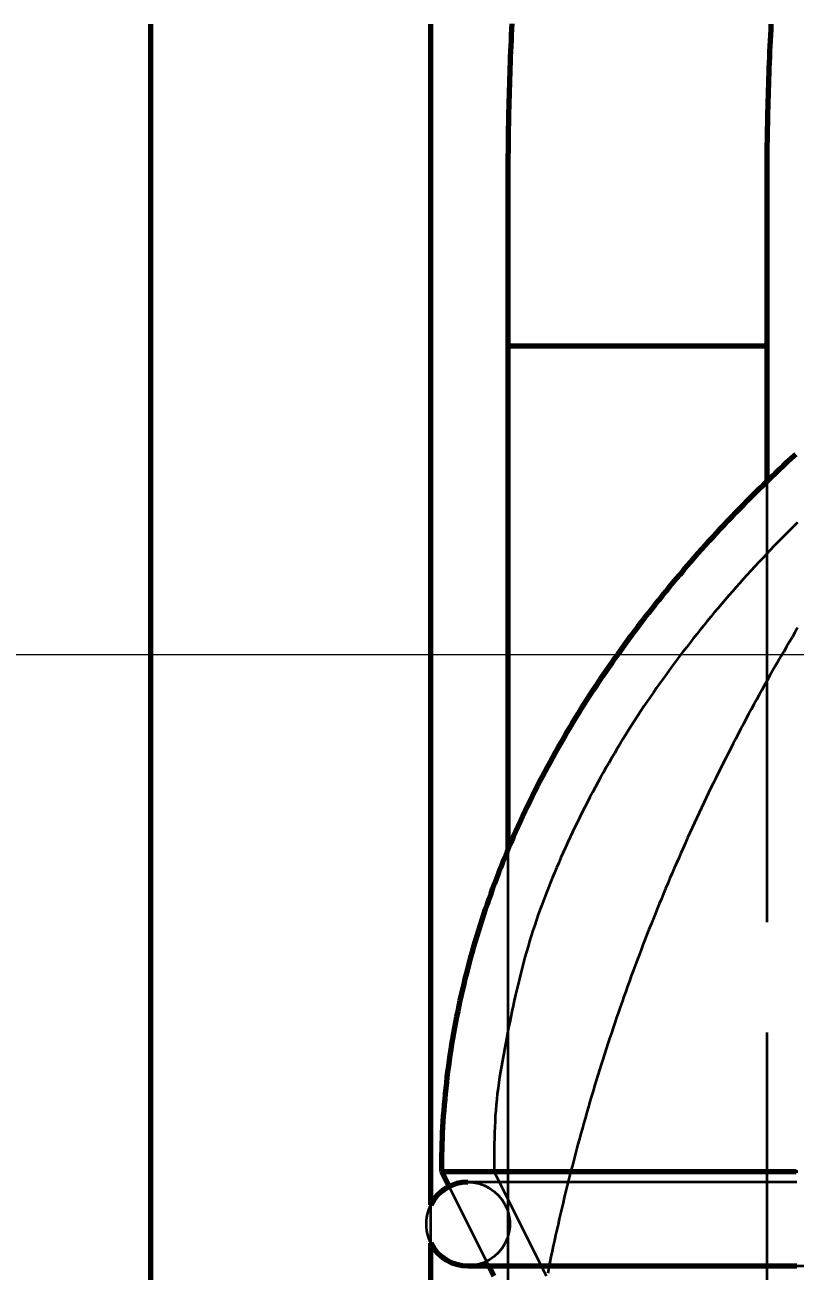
# Model space of a CAD drawing. Header units: millimetres. Extents: x 0 to 2382, y 0 to 420.
# Drawn here: x 133.22 to 140.21, y 315.55 to 326.85 of the extents above; entities that cross this region are included whole.
import ezdxf

# ---------------------------------------------------------------- set-up
doc = ezdxf.new("R2010")
doc.units = ezdxf.units.MM
doc.linetypes.add('IRAM-E-TRAZOS', pattern=[5, 4, -1])
for name, color, linetype, lineweight in [('01-VISIBLE', 7, 'CONTINUOUS', 70), ('02-OCULTA', 4, 'IRAM-E-TRAZOS', 35), ('04-COTA', 3, 'CONTINUOUS', 18), ('08-FINA', 5, 'CONTINUOUS', 18)]:
    doc.layers.add(name, color=color, linetype=linetype, lineweight=lineweight)
doc.styles.add('ISO3098', font='isocpeur.ttf')
doc.dimstyles.new('FLAMA-IRAM', dxfattribs={"dimtxt": 3.5, "dimasz": 3.5, "dimexe": 2, "dimexo": 1.5, "dimgap": 1, "dimtad": 1, "dimdec": 1, "dimtxsty": 'ISO3098', "dimblk": 'IRAM_FLECHA', "dimblk1": 'IRAM_FLECHA', "dimblk2": 'IRAM_FLECHA', "dimcen": 2.5, "dimclrd": 256, "dimclre": 256, "dimclrt": 256, "dimazin": 3, "dimtfac": 1, "dimtmove": 0, "dimatfit": 3, "dimlwd": 18, "dimlwe": 18})

# ---------------------------------------------------------------- blocks, each defined once
blk = doc.blocks.new('IRAM_FLECHA')
blk.add_solid([(0, 0), (-1, 0.125), (-1, -0.125)])

msp = doc.modelspace()

# ---------------------------------------------------------------- linework, layer by layer
at = {"layer": '01-VISIBLE'}
for p, q in [((134.36, 303), (134.36, 326.462)), ((136.9, 316.15), (136.9, 326.462)), ((137.6, 325.41), (137.6, 323.938)), ((139.95, 325.41), (139.95, 323.938)), ((137.6, 323.938), (137.6, 319.365)), ((139.95, 323.938), (139.95, 322.712)), ((137.068, 316.315), (137, 316.45)), ((136.9, 303), (136.9, 315.8)), ((137.475, 315.5), (137.428, 315.595))]:
    msp.add_line(p, q, dxfattribs=at)
for points in [[(134.36, 326.462), (134.36, 326.512), (134.36, 326.562), (134.36, 326.612), (134.36, 326.662), (134.36, 326.712), (134.36, 326.762), (134.36, 326.812), (134.36, 326.862)], [(136.9, 326.462), (136.9, 326.512), (136.9, 326.562), (136.9, 326.612), (136.9, 326.662), (136.9, 326.712), (136.9, 326.762), (136.9, 326.812), (136.9, 326.862)], [(137.636, 326.864), (137.633, 326.814), (137.631, 326.764), (137.629, 326.714), (137.626, 326.664), (137.624, 326.614), (137.622, 326.563), (137.62, 326.513), (137.619, 326.463), (137.617, 326.413), (137.615, 326.363), (137.614, 326.313), (137.612, 326.263), (137.611, 326.213), (137.61, 326.163), (137.608, 326.112), (137.607, 326.062), (137.606, 326.012), (137.605, 325.962), (137.604, 325.912), (137.603, 325.862), (137.603, 325.812), (137.602, 325.761), (137.602, 325.711), (137.601, 325.661), (137.601, 325.611), (137.6, 325.561), (137.6, 325.511), (137.6, 325.461), (137.6, 325.41)], [(139.989, 326.862), (139.986, 326.812), (139.983, 326.762), (139.981, 326.712), (139.979, 326.662), (139.976, 326.612), (139.974, 326.562), (139.972, 326.512), (139.97, 326.462), (139.968, 326.412), (139.967, 326.362), (139.965, 326.312), (139.963, 326.262), (139.962, 326.212), (139.96, 326.161), (139.959, 326.111), (139.958, 326.061), (139.957, 326.011), (139.956, 325.961), (139.955, 325.911), (139.954, 325.861), (139.953, 325.811), (139.952, 325.761), (139.952, 325.711), (139.951, 325.661), (139.951, 325.611), (139.95, 325.561), (139.95, 325.511), (139.95, 325.461), (139.95, 325.41)], [(139.95, 323.938), (139.9, 323.938), (139.85, 323.938), (139.8, 323.938), (139.75, 323.938), (139.7, 323.938), (139.65, 323.938), (139.6, 323.938), (139.55, 323.938), (139.5, 323.938), (139.45, 323.938), (139.4, 323.938), (139.35, 323.938), (139.3, 323.938), (139.25, 323.938), (139.2, 323.938), (139.15, 323.938), (139.1, 323.938), (139.05, 323.938), (139, 323.938), (138.95, 323.938), (138.9, 323.938), (138.85, 323.938), (138.8, 323.938), (138.75, 323.938), (138.7, 323.938), (138.65, 323.938), (138.6, 323.938), (138.55, 323.938), (138.5, 323.938), (138.45, 323.938), (138.4, 323.938), (138.35, 323.938), (138.3, 323.938), (138.25, 323.938), (138.2, 323.938), (138.15, 323.938), (138.1, 323.938), (138.05, 323.938), (138, 323.938), (137.95, 323.938), (137.9, 323.938), (137.85, 323.938), (137.8, 323.938), (137.75, 323.938), (137.7, 323.938), (137.65, 323.938), (137.6, 323.938)], [(139.95, 323.938), (139.9, 323.938), (139.85, 323.938), (139.8, 323.938), (139.75, 323.938), (139.7, 323.938), (139.65, 323.938), (139.6, 323.938), (139.55, 323.938), (139.5, 323.938), (139.45, 323.938), (139.4, 323.938), (139.35, 323.938), (139.3, 323.938), (139.25, 323.938), (139.2, 323.938), (139.15, 323.938), (139.1, 323.938), (139.05, 323.938), (139, 323.938), (138.95, 323.938), (138.9, 323.938), (138.85, 323.938), (138.8, 323.938), (138.75, 323.938), (138.7, 323.938), (138.65, 323.938), (138.6, 323.938), (138.55, 323.938), (138.5, 323.938), (138.45, 323.938), (138.4, 323.938), (138.35, 323.938), (138.3, 323.938), (138.25, 323.938), (138.2, 323.938), (138.15, 323.938), (138.1, 323.938), (138.05, 323.938), (138, 323.938), (137.95, 323.938), (137.9, 323.938), (137.85, 323.938), (137.8, 323.938), (137.75, 323.938), (137.7, 323.938), (137.65, 323.938), (137.6, 323.938)], [(137, 316.45), (137, 316.501), (137.001, 316.551), (137.001, 316.601), (137.003, 316.652), (137.004, 316.702), (137.006, 316.753), (137.008, 316.803), (137.011, 316.854), (137.014, 316.904), (137.017, 316.955), (137.021, 317.005), (137.025, 317.055), (137.03, 317.106), (137.034, 317.156), (137.04, 317.206), (137.045, 317.256), (137.051, 317.307), (137.057, 317.357), (137.064, 317.407), (137.071, 317.457), (137.078, 317.507), (137.085, 317.557), (137.093, 317.607), (137.101, 317.656), (137.11, 317.706), (137.119, 317.756), (137.128, 317.805), (137.138, 317.855), (137.148, 317.905), (137.158, 317.954), (137.169, 318.003), (137.18, 318.053), (137.191, 318.102), (137.203, 318.151), (137.214, 318.2), (137.227, 318.249), (137.239, 318.298), (137.252, 318.347), (137.265, 318.396), (137.279, 318.444), (137.293, 318.493), (137.307, 318.541), (137.321, 318.59), (137.336, 318.638), (137.351, 318.686), (137.367, 318.734), (137.382, 318.782), (137.398, 318.83), (137.415, 318.878), (137.431, 318.926), (137.448, 318.973), (137.465, 319.021), (137.483, 319.068), (137.501, 319.115), (137.519, 319.163), (137.537, 319.21), (137.556, 319.257), (137.575, 319.303), (137.594, 319.35), (137.613, 319.397), (137.633, 319.443), (137.653, 319.489), (137.674, 319.536), (137.694, 319.582), (137.715, 319.628), (137.736, 319.674), (137.758, 319.719), (137.78, 319.765), (137.802, 319.81), (137.824, 319.856), (137.846, 319.901), (137.869, 319.946), (137.892, 319.991), (137.916, 320.036), (137.939, 320.08), (137.963, 320.125), (137.987, 320.169), (138.011, 320.214), (138.036, 320.258), (138.061, 320.302), (138.086, 320.346), (138.111, 320.389), (138.136, 320.433), (138.162, 320.476), (138.188, 320.52), (138.214, 320.563), (138.241, 320.606), (138.267, 320.649), (138.294, 320.692), (138.321, 320.734), (138.349, 320.777), (138.376, 320.819), (138.404, 320.861), (138.432, 320.903), (138.46, 320.945), (138.489, 320.987), (138.517, 321.028), (138.546, 321.07), (138.575, 321.111), (138.604, 321.152), (138.634, 321.193), (138.663, 321.234), (138.693, 321.275), (138.723, 321.316), (138.753, 321.356), (138.784, 321.397), (138.814, 321.437), (138.845, 321.477), (138.876, 321.517), (138.907, 321.557), (138.938, 321.596), (138.97, 321.636), (139.002, 321.675), (139.033, 321.714), (139.065, 321.753), (139.098, 321.792), (139.13, 321.831), (139.163, 321.869), (139.195, 321.908), (139.228, 321.946), (139.261, 321.984), (139.295, 322.022), (139.328, 322.06), (139.362, 322.098), (139.395, 322.135), (139.429, 322.173), (139.463, 322.21), (139.498, 322.247), (139.532, 322.284), (139.566, 322.321), (139.601, 322.358), (139.636, 322.395), (139.671, 322.431), (139.706, 322.467), (139.741, 322.503), (139.777, 322.539), (139.812, 322.575), (139.848, 322.611), (139.884, 322.647), (139.92, 322.682), (139.956, 322.717), (139.992, 322.752), (140.029, 322.787), (140.065, 322.822), (140.102, 322.857), (140.139, 322.892), (140.176, 322.926), (140.213, 322.96)], [(137, 316.45), (137.098, 316.45), (137.195, 316.45), (137.293, 316.45), (137.39, 316.45), (137.488, 316.45), (137.585, 316.45), (137.683, 316.45), (137.78, 316.45), (137.878, 316.45), (137.975, 316.45), (138.073, 316.45), (138.17, 316.45), (138.268, 316.45), (138.365, 316.45), (138.463, 316.45), (138.56, 316.45), (138.658, 316.45), (138.755, 316.45), (138.853, 316.45), (138.95, 316.45), (139.048, 316.45), (139.145, 316.45), (139.243, 316.45), (139.34, 316.45), (139.438, 316.45), (139.535, 316.45), (139.633, 316.45), (139.73, 316.45), (139.828, 316.45), (139.925, 316.45), (140.023, 316.45), (140.12, 316.45), (140.218, 316.45)], [(137.238, 316.355), (137.186, 316.351), (137.135, 316.341), (137.086, 316.324), (137.04, 316.3), (136.998, 316.27), (136.96, 316.234), (136.927, 316.194), (136.9, 316.15)], [(136.9, 315.8), (136.927, 315.756), (136.96, 315.716), (136.998, 315.68), (137.04, 315.65), (137.086, 315.626), (137.135, 315.609), (137.186, 315.599), (137.238, 315.595)], [(137.238, 315.595), (137.269, 315.595), (137.301, 315.595), (137.333, 315.595), (137.364, 315.595), (137.396, 315.595), (137.428, 315.595)], [(137.238, 315.595), (137.334, 315.595), (137.43, 315.595), (137.526, 315.595), (137.623, 315.595), (137.719, 315.595), (137.815, 315.595), (137.912, 315.595), (138.008, 315.595), (138.104, 315.595), (138.201, 315.595), (138.297, 315.595), (138.393, 315.595), (138.49, 315.595), (138.586, 315.595), (138.682, 315.595), (138.779, 315.595), (138.875, 315.595), (138.971, 315.595), (139.067, 315.595), (139.164, 315.595), (139.26, 315.595), (139.356, 315.595), (139.453, 315.595), (139.549, 315.595), (139.645, 315.595), (139.742, 315.595), (139.838, 315.595), (139.934, 315.595), (140.031, 315.595), (140.127, 315.595), (140.223, 315.595)]]:
    msp.add_lwpolyline(points, dxfattribs=at)
at = {"layer": '02-OCULTA'}
for p, q in [((139.95, 322.712), (139.95, 308.371)), ((137.6, 319.365), (137.6, 308.371)), ((137.95, 315.5), (137.475, 316.45)), ((137.428, 315.595), (137.068, 316.315)), ((136.9, 315.8), (136.9, 316.15))]:
    msp.add_line(p, q, dxfattribs=at)
for points in [[(137.6, 323.938), (137.65, 323.938), (137.7, 323.938), (137.75, 323.938), (137.8, 323.938), (137.85, 323.938), (137.9, 323.938), (137.95, 323.938), (138, 323.938), (138.05, 323.938), (138.1, 323.938), (138.15, 323.938), (138.2, 323.938), (138.25, 323.938), (138.3, 323.938), (138.35, 323.938), (138.4, 323.938), (138.45, 323.938), (138.5, 323.938), (138.55, 323.938), (138.6, 323.938), (138.65, 323.938), (138.7, 323.938), (138.75, 323.938), (138.8, 323.938), (138.85, 323.938), (138.9, 323.938), (138.95, 323.938), (139, 323.938), (139.05, 323.938), (139.1, 323.938), (139.15, 323.938), (139.2, 323.938), (139.25, 323.938), (139.3, 323.938), (139.35, 323.938), (139.4, 323.938), (139.45, 323.938), (139.5, 323.938), (139.55, 323.938), (139.6, 323.938), (139.65, 323.938), (139.7, 323.938), (139.75, 323.938), (139.8, 323.938), (139.85, 323.938), (139.9, 323.938), (139.95, 323.938)], [(137.6, 323.938), (137.65, 323.938), (137.7, 323.938), (137.75, 323.938), (137.8, 323.938), (137.85, 323.938), (137.9, 323.938), (137.95, 323.938), (138, 323.938), (138.05, 323.938), (138.1, 323.938), (138.15, 323.938), (138.2, 323.938), (138.25, 323.938), (138.3, 323.938), (138.35, 323.938), (138.4, 323.938), (138.45, 323.938), (138.5, 323.938), (138.55, 323.938), (138.6, 323.938), (138.65, 323.938), (138.7, 323.938), (138.75, 323.938), (138.8, 323.938), (138.85, 323.938), (138.9, 323.938), (138.95, 323.938), (139, 323.938), (139.05, 323.938), (139.1, 323.938), (139.15, 323.938), (139.2, 323.938), (139.25, 323.938), (139.3, 323.938), (139.35, 323.938), (139.4, 323.938), (139.45, 323.938), (139.5, 323.938), (139.55, 323.938), (139.6, 323.938), (139.65, 323.938), (139.7, 323.938), (139.75, 323.938), (139.8, 323.938), (139.85, 323.938), (139.9, 323.938), (139.95, 323.938)], [(140.229, 322.339), (140.193, 322.304), (140.157, 322.268), (140.121, 322.232), (140.086, 322.196), (140.051, 322.16), (140.015, 322.124), (139.98, 322.087), (139.945, 322.05), (139.911, 322.014), (139.876, 321.977), (139.842, 321.94), (139.807, 321.902), (139.773, 321.865), (139.74, 321.827), (139.706, 321.79), (139.672, 321.752), (139.639, 321.714), (139.606, 321.676), (139.573, 321.637), (139.54, 321.599), (139.507, 321.56), (139.474, 321.522), (139.442, 321.483), (139.41, 321.444), (139.378, 321.404), (139.346, 321.365), (139.315, 321.325), (139.283, 321.286), (139.252, 321.246), (139.221, 321.206), (139.19, 321.166), (139.159, 321.126), (139.129, 321.085), (139.099, 321.045), (139.069, 321.004), (139.039, 320.963), (139.009, 320.922), (138.98, 320.881), (138.951, 320.839), (138.922, 320.798), (138.893, 320.756), (138.865, 320.714), (138.836, 320.672), (138.808, 320.63), (138.781, 320.588), (138.753, 320.546), (138.726, 320.503), (138.699, 320.46), (138.672, 320.417), (138.645, 320.374), (138.619, 320.331), (138.593, 320.288), (138.567, 320.244), (138.541, 320.201), (138.516, 320.157), (138.491, 320.113), (138.466, 320.069), (138.441, 320.025), (138.417, 319.98), (138.393, 319.936), (138.369, 319.891), (138.346, 319.846), (138.322, 319.802), (138.299, 319.756), (138.276, 319.711), (138.254, 319.666), (138.232, 319.621), (138.209, 319.575), (138.188, 319.529), (138.166, 319.484), (138.145, 319.438), (138.124, 319.392), (138.103, 319.346), (138.082, 319.299), (138.062, 319.253), (138.042, 319.207), (138.023, 319.16), (138.003, 319.113), (137.984, 319.066), (137.965, 319.019), (137.947, 318.972), (137.929, 318.925), (137.911, 318.877), (137.894, 318.83), (137.877, 318.782), (137.86, 318.734), (137.844, 318.687), (137.828, 318.638), (137.813, 318.59), (137.798, 318.542), (137.784, 318.493), (137.769, 318.445), (137.755, 318.396), (137.742, 318.347), (137.729, 318.298), (137.717, 318.249), (137.705, 318.2), (137.693, 318.151), (137.681, 318.102), (137.67, 318.053), (137.659, 318.003), (137.648, 317.954), (137.637, 317.904), (137.627, 317.855), (137.617, 317.805), (137.607, 317.756), (137.597, 317.706), (137.588, 317.656), (137.578, 317.607), (137.569, 317.557), (137.56, 317.507), (137.551, 317.457), (137.542, 317.407), (137.534, 317.358), (137.526, 317.308), (137.518, 317.258), (137.511, 317.208), (137.504, 317.157), (137.499, 317.107), (137.494, 317.057), (137.49, 317.006), (137.486, 316.956), (137.484, 316.905), (137.482, 316.855), (137.48, 316.804), (137.478, 316.754), (137.477, 316.703), (137.476, 316.652), (137.476, 316.602), (137.475, 316.551), (137.475, 316.501), (137.475, 316.45)], [(140.231, 321.383), (140.205, 321.34), (140.18, 321.297), (140.154, 321.254), (140.129, 321.21), (140.104, 321.167), (140.078, 321.124), (140.053, 321.081), (140.028, 321.037), (140.004, 320.994), (139.979, 320.95), (139.954, 320.907), (139.93, 320.863), (139.906, 320.819), (139.881, 320.775), (139.857, 320.731), (139.833, 320.687), (139.81, 320.643), (139.786, 320.599), (139.762, 320.555), (139.739, 320.511), (139.715, 320.467), (139.692, 320.422), (139.669, 320.378), (139.646, 320.334), (139.623, 320.289), (139.6, 320.244), (139.578, 320.2), (139.555, 320.155), (139.533, 320.11), (139.51, 320.065), (139.488, 320.021), (139.466, 319.976), (139.444, 319.931), (139.423, 319.886), (139.401, 319.84), (139.379, 319.795), (139.358, 319.75), (139.337, 319.705), (139.316, 319.659), (139.294, 319.614), (139.274, 319.568), (139.253, 319.523), (139.232, 319.477), (139.212, 319.432), (139.191, 319.386), (139.171, 319.34), (139.151, 319.294), (139.131, 319.248), (139.111, 319.203), (139.091, 319.157), (139.071, 319.111), (139.052, 319.064), (139.032, 319.018), (139.013, 318.972), (138.994, 318.926), (138.975, 318.88), (138.956, 318.833), (138.937, 318.787), (138.918, 318.74), (138.9, 318.694), (138.881, 318.647), (138.863, 318.601), (138.845, 318.554), (138.827, 318.507), (138.809, 318.461), (138.791, 318.414), (138.773, 318.367), (138.756, 318.32), (138.739, 318.273), (138.721, 318.226), (138.704, 318.179), (138.687, 318.132), (138.67, 318.085), (138.653, 318.038), (138.637, 317.991), (138.62, 317.943), (138.604, 317.896), (138.588, 317.849), (138.572, 317.801), (138.556, 317.754), (138.54, 317.706), (138.524, 317.659), (138.508, 317.611), (138.493, 317.564), (138.478, 317.516), (138.462, 317.468), (138.447, 317.421), (138.432, 317.373), (138.418, 317.325), (138.403, 317.277), (138.388, 317.229), (138.374, 317.181), (138.36, 317.133), (138.345, 317.085), (138.331, 317.037), (138.317, 316.989), (138.304, 316.941), (138.29, 316.893), (138.277, 316.845), (138.263, 316.796), (138.25, 316.748), (138.237, 316.7), (138.224, 316.651), (138.211, 316.603), (138.198, 316.555), (138.186, 316.506), (138.173, 316.458), (138.161, 316.409), (138.149, 316.361), (138.137, 316.312), (138.125, 316.263), (138.113, 316.215), (138.101, 316.166), (138.09, 316.117), (138.078, 316.069), (138.067, 316.02), (138.056, 315.971), (138.045, 315.922), (138.034, 315.873), (138.023, 315.824), (138.013, 315.776), (138.002, 315.727), (137.992, 315.678), (137.982, 315.629), (137.971, 315.58), (137.962, 315.53)], [(140.231, 321.383), (140.205, 321.34), (140.18, 321.297), (140.154, 321.254), (140.129, 321.21), (140.104, 321.167), (140.078, 321.124), (140.053, 321.081), (140.028, 321.037), (140.004, 320.994), (139.979, 320.95), (139.954, 320.907), (139.93, 320.863), (139.906, 320.819), (139.881, 320.775), (139.857, 320.731), (139.833, 320.687), (139.81, 320.643), (139.786, 320.599), (139.762, 320.555), (139.739, 320.511), (139.715, 320.467), (139.692, 320.422), (139.669, 320.378), (139.646, 320.334), (139.623, 320.289), (139.6, 320.244), (139.578, 320.2), (139.555, 320.155), (139.533, 320.11), (139.51, 320.065), (139.488, 320.021), (139.466, 319.976), (139.444, 319.931), (139.423, 319.886), (139.401, 319.84), (139.379, 319.795), (139.358, 319.75), (139.337, 319.705), (139.316, 319.659), (139.294, 319.614), (139.274, 319.568), (139.253, 319.523), (139.232, 319.477), (139.212, 319.432), (139.191, 319.386), (139.171, 319.34), (139.151, 319.294), (139.131, 319.248), (139.111, 319.203), (139.091, 319.157), (139.071, 319.111), (139.052, 319.064), (139.032, 319.018), (139.013, 318.972), (138.994, 318.926), (138.975, 318.88), (138.956, 318.833), (138.937, 318.787), (138.918, 318.74), (138.9, 318.694), (138.881, 318.647), (138.863, 318.601), (138.845, 318.554), (138.827, 318.507), (138.809, 318.461), (138.791, 318.414), (138.773, 318.367), (138.756, 318.32), (138.739, 318.273), (138.721, 318.226), (138.704, 318.179), (138.687, 318.132), (138.67, 318.085), (138.653, 318.038), (138.637, 317.991), (138.62, 317.943), (138.604, 317.896), (138.588, 317.849), (138.572, 317.801), (138.556, 317.754), (138.54, 317.706), (138.524, 317.659), (138.508, 317.611), (138.493, 317.564), (138.478, 317.516), (138.462, 317.468), (138.447, 317.421), (138.432, 317.373), (138.418, 317.325), (138.403, 317.277), (138.388, 317.229), (138.374, 317.181), (138.36, 317.133), (138.345, 317.085), (138.331, 317.037), (138.317, 316.989), (138.304, 316.941), (138.29, 316.893), (138.277, 316.845), (138.263, 316.796), (138.25, 316.748), (138.237, 316.7), (138.224, 316.651), (138.211, 316.603), (138.198, 316.555), (138.186, 316.506), (138.173, 316.458), (138.161, 316.409), (138.149, 316.361), (138.137, 316.312), (138.125, 316.263), (138.113, 316.215), (138.101, 316.166), (138.09, 316.117), (138.078, 316.069), (138.067, 316.02), (138.056, 315.971), (138.045, 315.922), (138.034, 315.873), (138.023, 315.824), (138.013, 315.776), (138.002, 315.727), (137.992, 315.678), (137.982, 315.629), (137.971, 315.58), (137.962, 315.53)], [(140.231, 321.383), (140.205, 321.34), (140.18, 321.297), (140.154, 321.254), (140.129, 321.21), (140.104, 321.167), (140.078, 321.124), (140.053, 321.081), (140.028, 321.037), (140.004, 320.994), (139.979, 320.95), (139.954, 320.907), (139.93, 320.863), (139.906, 320.819), (139.881, 320.775), (139.857, 320.731), (139.833, 320.687), (139.81, 320.643), (139.786, 320.599), (139.762, 320.555), (139.739, 320.511), (139.715, 320.467), (139.692, 320.422), (139.669, 320.378), (139.646, 320.334), (139.623, 320.289), (139.6, 320.244), (139.578, 320.2), (139.555, 320.155), (139.533, 320.11), (139.51, 320.065), (139.488, 320.021), (139.466, 319.976), (139.444, 319.931), (139.423, 319.886), (139.401, 319.84), (139.379, 319.795), (139.358, 319.75), (139.337, 319.705), (139.316, 319.659), (139.294, 319.614), (139.274, 319.568), (139.253, 319.523), (139.232, 319.477), (139.212, 319.432), (139.191, 319.386), (139.171, 319.34), (139.151, 319.294), (139.131, 319.248), (139.111, 319.203), (139.091, 319.157), (139.071, 319.111), (139.052, 319.064), (139.032, 319.018), (139.013, 318.972), (138.994, 318.926), (138.975, 318.88), (138.956, 318.833), (138.937, 318.787), (138.918, 318.74), (138.9, 318.694), (138.881, 318.647), (138.863, 318.601), (138.845, 318.554), (138.827, 318.507), (138.809, 318.461), (138.791, 318.414), (138.773, 318.367), (138.756, 318.32), (138.739, 318.273), (138.721, 318.226), (138.704, 318.179), (138.687, 318.132), (138.67, 318.085), (138.653, 318.038), (138.637, 317.991), (138.62, 317.943), (138.604, 317.896), (138.588, 317.849), (138.572, 317.801), (138.556, 317.754), (138.54, 317.706), (138.524, 317.659), (138.508, 317.611), (138.493, 317.564), (138.478, 317.516), (138.462, 317.468), (138.447, 317.421), (138.432, 317.373), (138.418, 317.325), (138.403, 317.277), (138.388, 317.229), (138.374, 317.181), (138.36, 317.133), (138.345, 317.085), (138.331, 317.037), (138.317, 316.989), (138.304, 316.941), (138.29, 316.893), (138.277, 316.845), (138.263, 316.796), (138.25, 316.748), (138.237, 316.7), (138.224, 316.651), (138.211, 316.603), (138.198, 316.555), (138.186, 316.506), (138.173, 316.458), (138.161, 316.409), (138.149, 316.361), (138.137, 316.312), (138.125, 316.263), (138.113, 316.215), (138.101, 316.166), (138.09, 316.117), (138.078, 316.069), (138.067, 316.02), (138.056, 315.971), (138.045, 315.922), (138.034, 315.873), (138.023, 315.824), (138.013, 315.776), (138.002, 315.727), (137.992, 315.678), (137.982, 315.629), (137.971, 315.58), (137.962, 315.53)], [(140.231, 321.383), (140.205, 321.34), (140.18, 321.297), (140.154, 321.254), (140.129, 321.21), (140.104, 321.167), (140.078, 321.124), (140.053, 321.081), (140.028, 321.037), (140.004, 320.994), (139.979, 320.95), (139.954, 320.907), (139.93, 320.863), (139.906, 320.819), (139.881, 320.775), (139.857, 320.731), (139.833, 320.687), (139.81, 320.643), (139.786, 320.599), (139.762, 320.555), (139.739, 320.511), (139.715, 320.467), (139.692, 320.422), (139.669, 320.378), (139.646, 320.334), (139.623, 320.289), (139.6, 320.244), (139.578, 320.2), (139.555, 320.155), (139.533, 320.11), (139.51, 320.065), (139.488, 320.021), (139.466, 319.976), (139.444, 319.931), (139.423, 319.886), (139.401, 319.84), (139.379, 319.795), (139.358, 319.75), (139.337, 319.705), (139.316, 319.659), (139.294, 319.614), (139.274, 319.568), (139.253, 319.523), (139.232, 319.477), (139.212, 319.432), (139.191, 319.386), (139.171, 319.34), (139.151, 319.294), (139.131, 319.248), (139.111, 319.203), (139.091, 319.157), (139.071, 319.111), (139.052, 319.064), (139.032, 319.018), (139.013, 318.972), (138.994, 318.926), (138.975, 318.88), (138.956, 318.833), (138.937, 318.787), (138.918, 318.74), (138.9, 318.694), (138.881, 318.647), (138.863, 318.601), (138.845, 318.554), (138.827, 318.507), (138.809, 318.461), (138.791, 318.414), (138.773, 318.367), (138.756, 318.32), (138.739, 318.273), (138.721, 318.226), (138.704, 318.179), (138.687, 318.132), (138.67, 318.085), (138.653, 318.038), (138.637, 317.991), (138.62, 317.943), (138.604, 317.896), (138.588, 317.849), (138.572, 317.801), (138.556, 317.754), (138.54, 317.706), (138.524, 317.659), (138.508, 317.611), (138.493, 317.564), (138.478, 317.516), (138.462, 317.468), (138.447, 317.421), (138.432, 317.373), (138.418, 317.325), (138.403, 317.277), (138.388, 317.229), (138.374, 317.181), (138.36, 317.133), (138.345, 317.085), (138.331, 317.037), (138.317, 316.989), (138.304, 316.941), (138.29, 316.893), (138.277, 316.845), (138.263, 316.796), (138.25, 316.748), (138.237, 316.7), (138.224, 316.651), (138.211, 316.603), (138.198, 316.555), (138.186, 316.506), (138.173, 316.458), (138.161, 316.409), (138.149, 316.361), (138.137, 316.312), (138.125, 316.263), (138.113, 316.215), (138.101, 316.166), (138.09, 316.117), (138.078, 316.069), (138.067, 316.02), (138.056, 315.971), (138.045, 315.922), (138.034, 315.873), (138.023, 315.824), (138.013, 315.776), (138.002, 315.727), (137.992, 315.678), (137.982, 315.629), (137.971, 315.58), (137.962, 315.53)], [(140.218, 316.45), (140.12, 316.45), (140.023, 316.45), (139.925, 316.45), (139.828, 316.45), (139.73, 316.45), (139.633, 316.45), (139.535, 316.45), (139.438, 316.45), (139.34, 316.45), (139.243, 316.45), (139.145, 316.45), (139.048, 316.45), (138.95, 316.45), (138.853, 316.45), (138.755, 316.45), (138.658, 316.45), (138.56, 316.45), (138.463, 316.45), (138.365, 316.45), (138.268, 316.45), (138.17, 316.45), (138.073, 316.45), (137.975, 316.45), (137.878, 316.45), (137.78, 316.45), (137.683, 316.45), (137.585, 316.45), (137.488, 316.45), (137.39, 316.45), (137.293, 316.45), (137.195, 316.45), (137.098, 316.45), (137, 316.45)], [(140.234, 316.45), (140.139, 316.45), (140.043, 316.45), (139.948, 316.45), (139.853, 316.45), (139.758, 316.45), (139.663, 316.45), (139.568, 316.45), (139.473, 316.45), (139.378, 316.45), (139.282, 316.45), (139.187, 316.45), (139.092, 316.45), (138.997, 316.45), (138.902, 316.45), (138.807, 316.45), (138.712, 316.45), (138.617, 316.45), (138.521, 316.45), (138.426, 316.45), (138.331, 316.45), (138.236, 316.45), (138.141, 316.45), (138.046, 316.45), (137.951, 316.45), (137.856, 316.45), (137.76, 316.45), (137.665, 316.45), (137.57, 316.45), (137.475, 316.45)], [(137.475, 316.45), (137.57, 316.45), (137.665, 316.45), (137.76, 316.45), (137.856, 316.45), (137.951, 316.45), (138.046, 316.45), (138.141, 316.45), (138.236, 316.45), (138.331, 316.45), (138.426, 316.45), (138.521, 316.45), (138.617, 316.45), (138.712, 316.45), (138.807, 316.45), (138.902, 316.45), (138.997, 316.45), (139.092, 316.45), (139.187, 316.45), (139.282, 316.45), (139.378, 316.45), (139.473, 316.45), (139.568, 316.45), (139.663, 316.45), (139.758, 316.45), (139.853, 316.45), (139.948, 316.45), (140.043, 316.45), (140.139, 316.45), (140.234, 316.45)], [(140.223, 316.355), (140.127, 316.355), (140.031, 316.355), (139.934, 316.355), (139.838, 316.355), (139.742, 316.355), (139.645, 316.355), (139.549, 316.355), (139.453, 316.355), (139.356, 316.355), (139.26, 316.355), (139.164, 316.355), (139.067, 316.355), (138.971, 316.355), (138.875, 316.355), (138.779, 316.355), (138.682, 316.355), (138.586, 316.355), (138.49, 316.355), (138.393, 316.355), (138.297, 316.355), (138.201, 316.355), (138.104, 316.355), (138.008, 316.355), (137.912, 316.355), (137.815, 316.355), (137.719, 316.355), (137.623, 316.355), (137.526, 316.355), (137.43, 316.355), (137.334, 316.355), (137.238, 316.355)], [(140.223, 316.355), (140.127, 316.355), (140.031, 316.355), (139.934, 316.355), (139.838, 316.355), (139.742, 316.355), (139.645, 316.355), (139.549, 316.355), (139.453, 316.355), (139.356, 316.355), (139.26, 316.355), (139.164, 316.355), (139.067, 316.355), (138.971, 316.355), (138.875, 316.355), (138.779, 316.355), (138.682, 316.355), (138.586, 316.355), (138.49, 316.355), (138.393, 316.355), (138.297, 316.355), (138.201, 316.355), (138.104, 316.355), (138.008, 316.355), (137.912, 316.355), (137.815, 316.355), (137.719, 316.355), (137.623, 316.355), (137.526, 316.355), (137.43, 316.355), (137.334, 316.355), (137.238, 316.355)], [(137.238, 316.355), (137.289, 316.351), (137.34, 316.341), (137.389, 316.324), (137.435, 316.3), (137.477, 316.27), (137.515, 316.234), (137.548, 316.194), (137.575, 316.15), (137.596, 316.102), (137.61, 316.052), (137.617, 316.001), (137.617, 315.949), (137.61, 315.898), (137.596, 315.848), (137.575, 315.8), (137.548, 315.756), (137.515, 315.716), (137.477, 315.68), (137.435, 315.65), (137.389, 315.626), (137.34, 315.609), (137.289, 315.599), (137.238, 315.595)], [(136.9, 316.15), (136.887, 316.122), (136.877, 316.094), (136.868, 316.065), (136.862, 316.035), (136.859, 316.005), (136.858, 315.975)], [(136.858, 315.975), (136.859, 315.945), (136.862, 315.915), (136.868, 315.885), (136.877, 315.856), (136.887, 315.828), (136.9, 315.8)], [(137.428, 315.595), (137.523, 315.595), (137.618, 315.595), (137.714, 315.595), (137.809, 315.595), (137.904, 315.595), (138, 315.595), (138.095, 315.595), (138.19, 315.595), (138.286, 315.595), (138.381, 315.595), (138.476, 315.595), (138.572, 315.595), (138.667, 315.595), (138.763, 315.595), (138.858, 315.595), (138.953, 315.595), (139.049, 315.595), (139.144, 315.595), (139.239, 315.595), (139.335, 315.595), (139.43, 315.595), (139.525, 315.595), (139.621, 315.595), (139.716, 315.595), (139.812, 315.595), (139.907, 315.595), (140.002, 315.595), (140.098, 315.595), (140.193, 315.595), (140.288, 315.595)]]:
    msp.add_lwpolyline(points, dxfattribs=at)
at = {"layer": '08-FINA'}
msp.add_line((97, 321.142), (147.725, 321.142), dxfattribs=at)

# ---------------------------------------------------------------- dimensions: what is measured, and where the dimension line sits
at = {"layer": '04-COTA'}
msp.add_linear_dim(base=(113, 210), p1=(137, 210), p2=(153.5, 331.738), angle=90, dimstyle='FLAMA-IRAM', override={"dimlfac": 10}, dxfattribs=at).render()

doc.saveas('drawing.dxf')
